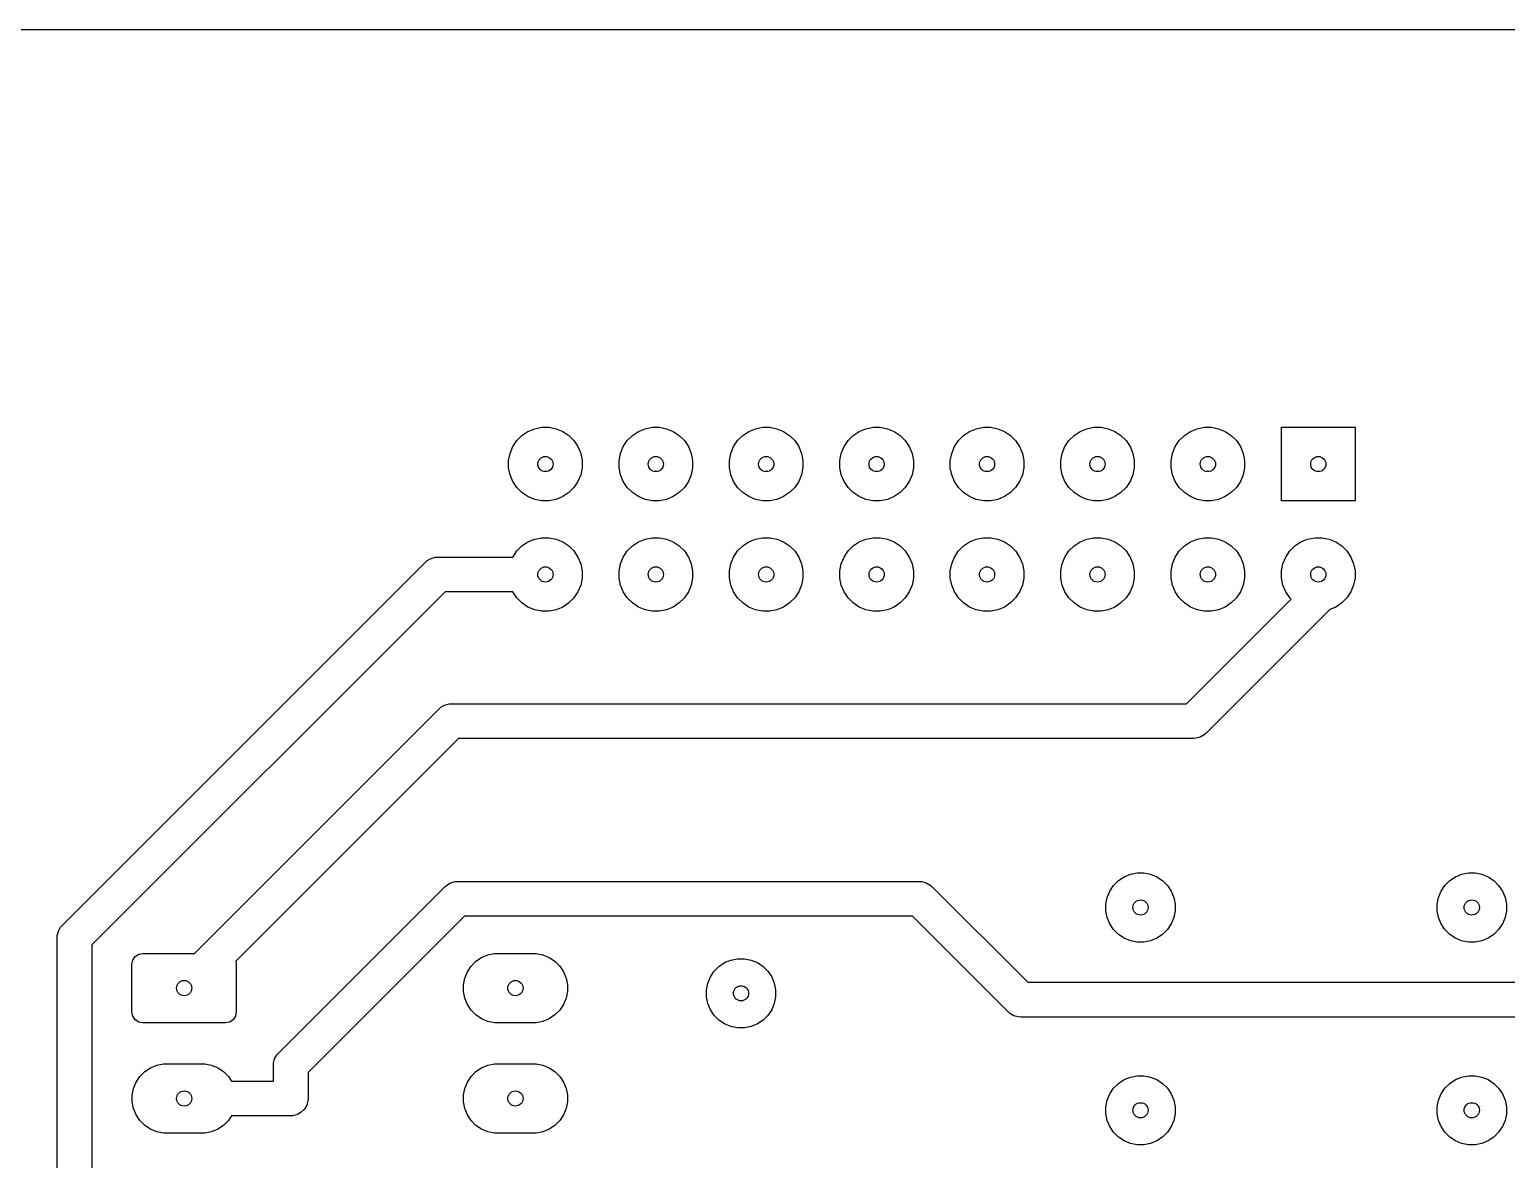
# Model space of a CAD drawing. Header units: millimetres. Extents: x 20 to 120, y -120 to -20.
# Drawn here: x 49.24 to 83.22, y -46 to -20 of the extents above; entities that cross this region are included whole.
import ezdxf

# ---------------------------------------------------------------- set-up
doc = ezdxf.new("R2010")
doc.units = ezdxf.units.MM
doc.layers.add('Edge.Cuts', color=254, linetype='CONTINUOUS', true_color=0xd0d2cd)
doc.layers.add('F.Cu', color=13, linetype='CONTINUOUS', true_color=0xc83434)

msp = doc.modelspace()

# ---------------------------------------------------------------- linework, layer by layer
at = {"layer": 'Edge.Cuts', "linetype": 'CONTINUOUS'}
msp.add_line((20, -20), (120, -20), dxfattribs=at)
at = {"layer": 'F.Cu', "linetype": 'CONTINUOUS'}
for p, q in [((60.709313, -29.250367), (60.863258, -29.186601)), ((60.863258, -29.186601), (61.026685, -29.154093)), ((61.026685, -29.154093), (61.193315, -29.154093)), ((61.193315, -29.154093), (61.356742, -29.186601)), ((61.356742, -29.186601), (61.510687, -29.250367)), ((63.249313, -29.250367), (63.403258, -29.186601)), ((63.403258, -29.186601), (63.566685, -29.154093)), ((63.566685, -29.154093), (63.733315, -29.154093)), ((63.733315, -29.154093), (63.896742, -29.186601)), ((63.896742, -29.186601), (64.050687, -29.250367)), ((65.789313, -29.250367), (65.943258, -29.186601)), ((65.943258, -29.186601), (66.106685, -29.154093)), ((66.106685, -29.154093), (66.273315, -29.154093)), ((66.273315, -29.154093), (66.436742, -29.186601)), ((66.436742, -29.186601), (66.590687, -29.250367)), ((68.329313, -29.250367), (68.483258, -29.186601)), ((68.483258, -29.186601), (68.646685, -29.154093)), ((68.646685, -29.154093), (68.813315, -29.154093)), ((68.813315, -29.154093), (68.976742, -29.186601)), ((68.976742, -29.186601), (69.130687, -29.250367)), ((70.869313, -29.250367), (71.023258, -29.186601)), ((71.023258, -29.186601), (71.186685, -29.154093)), ((71.186685, -29.154093), (71.353315, -29.154093)), ((71.353315, -29.154093), (71.516742, -29.186601)), ((71.516742, -29.186601), (71.670687, -29.250367)), ((73.409313, -29.250367), (73.563258, -29.186601)), ((73.563258, -29.186601), (73.726685, -29.154093)), ((73.726685, -29.154093), (73.893315, -29.154093)), ((73.893315, -29.154093), (74.056742, -29.186601)), ((74.056742, -29.186601), (74.210687, -29.250367)), ((75.949313, -29.250367), (76.103258, -29.186601)), ((76.103258, -29.186601), (76.266685, -29.154093)), ((76.266685, -29.154093), (76.433315, -29.154093)), ((76.433315, -29.154093), (76.596742, -29.186601)), ((76.596742, -29.186601), (76.750687, -29.250367)), ((78.04, -30.85), (78.04, -29.15)), ((78.04, -29.15), (79.74, -29.15)), ((79.74, -29.15), (79.74, -30.85)), ((60.360367, -29.599313), (60.452941, -29.460766)), ((60.452941, -29.460766), (60.570766, -29.342941)), ((60.570766, -29.342941), (60.709313, -29.250367)), ((61.510687, -29.250367), (61.649234, -29.342941)), ((61.649234, -29.342941), (61.767059, -29.460766)), ((61.767059, -29.460766), (61.859633, -29.599313)), ((62.900367, -29.599313), (62.992941, -29.460766)), ((62.992941, -29.460766), (63.110766, -29.342941)), ((63.110766, -29.342941), (63.249313, -29.250367)), ((64.050687, -29.250367), (64.189234, -29.342941)), ((64.189234, -29.342941), (64.307059, -29.460766)), ((64.307059, -29.460766), (64.399633, -29.599313)), ((65.440367, -29.599313), (65.532941, -29.460766)), ((65.532941, -29.460766), (65.650766, -29.342941)), ((65.650766, -29.342941), (65.789313, -29.250367)), ((66.590687, -29.250367), (66.729234, -29.342941)), ((66.729234, -29.342941), (66.847059, -29.460766)), ((66.847059, -29.460766), (66.939633, -29.599313)), ((67.980367, -29.599313), (68.072941, -29.460766)), ((68.072941, -29.460766), (68.190766, -29.342941)), ((68.190766, -29.342941), (68.329313, -29.250367)), ((69.130687, -29.250367), (69.269234, -29.342941)), ((69.269234, -29.342941), (69.387059, -29.460766)), ((69.387059, -29.460766), (69.479633, -29.599313)), ((70.520367, -29.599313), (70.612941, -29.460766)), ((70.612941, -29.460766), (70.730766, -29.342941)), ((70.730766, -29.342941), (70.869313, -29.250367)), ((71.670687, -29.250367), (71.809234, -29.342941)), ((71.809234, -29.342941), (71.927059, -29.460766)), ((71.927059, -29.460766), (72.019633, -29.599313)), ((73.060367, -29.599313), (73.152941, -29.460766)), ((73.152941, -29.460766), (73.270766, -29.342941)), ((73.270766, -29.342941), (73.409313, -29.250367)), ((74.210687, -29.250367), (74.349234, -29.342941)), ((74.349234, -29.342941), (74.467059, -29.460766)), ((74.467059, -29.460766), (74.559633, -29.599313)), ((75.600367, -29.599313), (75.692941, -29.460766)), ((75.692941, -29.460766), (75.810766, -29.342941)), ((75.810766, -29.342941), (75.949313, -29.250367)), ((76.750687, -29.250367), (76.889234, -29.342941)), ((76.889234, -29.342941), (77.007059, -29.460766)), ((77.007059, -29.460766), (77.099633, -29.599313)), ((60.264093, -29.916685), (60.296601, -29.753258)), ((60.296601, -29.753258), (60.360367, -29.599313)), ((61.859633, -29.599313), (61.923399, -29.753258)), ((61.923399, -29.753258), (61.955907, -29.916685)), ((62.804093, -29.916685), (62.836601, -29.753258)), ((62.836601, -29.753258), (62.900367, -29.599313)), ((64.399633, -29.599313), (64.463399, -29.753258)), ((64.463399, -29.753258), (64.495907, -29.916685)), ((65.344093, -29.916685), (65.376601, -29.753258)), ((65.376601, -29.753258), (65.440367, -29.599313)), ((66.939633, -29.599313), (67.003399, -29.753258)), ((67.003399, -29.753258), (67.035907, -29.916685)), ((67.884093, -29.916685), (67.916601, -29.753258)), ((67.916601, -29.753258), (67.980367, -29.599313)), ((69.479633, -29.599313), (69.543399, -29.753258)), ((69.543399, -29.753258), (69.575907, -29.916685)), ((70.424093, -29.916685), (70.456601, -29.753258)), ((70.456601, -29.753258), (70.520367, -29.599313)), ((72.019633, -29.599313), (72.083399, -29.753258)), ((72.083399, -29.753258), (72.115907, -29.916685)), ((72.964093, -29.916685), (72.996601, -29.753258)), ((72.996601, -29.753258), (73.060367, -29.599313)), ((74.559633, -29.599313), (74.623399, -29.753258)), ((74.623399, -29.753258), (74.655907, -29.916685)), ((75.504093, -29.916685), (75.536601, -29.753258)), ((75.536601, -29.753258), (75.600367, -29.599313)), ((77.099633, -29.599313), (77.163399, -29.753258)), ((77.163399, -29.753258), (77.195907, -29.916685)), ((60.264093, -30.083315), (60.264093, -29.916685)), ((60.296601, -30.246742), (60.264093, -30.083315)), ((61.955907, -30.083315), (61.923399, -30.246742)), ((61.955907, -29.916685), (61.955907, -30.083315)), ((62.804093, -30.083315), (62.804093, -29.916685)), ((62.836601, -30.246742), (62.804093, -30.083315)), ((64.495907, -30.083315), (64.463399, -30.246742)), ((64.495907, -29.916685), (64.495907, -30.083315)), ((65.344093, -30.083315), (65.344093, -29.916685)), ((65.376601, -30.246742), (65.344093, -30.083315)), ((67.035907, -30.083315), (67.003399, -30.246742)), ((67.035907, -29.916685), (67.035907, -30.083315)), ((67.884093, -30.083315), (67.884093, -29.916685)), ((67.916601, -30.246742), (67.884093, -30.083315)), ((69.575907, -30.083315), (69.543399, -30.246742)), ((69.575907, -29.916685), (69.575907, -30.083315)), ((70.424093, -30.083315), (70.424093, -29.916685)), ((70.456601, -30.246742), (70.424093, -30.083315)), ((72.115907, -30.083315), (72.083399, -30.246742)), ((72.115907, -29.916685), (72.115907, -30.083315)), ((72.964093, -30.083315), (72.964093, -29.916685)), ((72.996601, -30.246742), (72.964093, -30.083315)), ((74.655907, -30.083315), (74.623399, -30.246742)), ((74.655907, -29.916685), (74.655907, -30.083315)), ((75.504093, -30.083315), (75.504093, -29.916685)), ((75.536601, -30.246742), (75.504093, -30.083315)), ((77.195907, -30.083315), (77.163399, -30.246742)), ((77.195907, -29.916685), (77.195907, -30.083315)), ((60.360367, -30.400687), (60.296601, -30.246742)), ((60.452941, -30.539234), (60.360367, -30.400687)), ((60.570766, -30.657059), (60.452941, -30.539234)), ((61.767059, -30.539234), (61.649234, -30.657059)), ((61.859633, -30.400687), (61.767059, -30.539234)), ((61.923399, -30.246742), (61.859633, -30.400687)), ((62.900367, -30.400687), (62.836601, -30.246742)), ((62.992941, -30.539234), (62.900367, -30.400687)), ((63.110766, -30.657059), (62.992941, -30.539234)), ((64.307059, -30.539234), (64.189234, -30.657059)), ((64.399633, -30.400687), (64.307059, -30.539234)), ((64.463399, -30.246742), (64.399633, -30.400687)), ((65.440367, -30.400687), (65.376601, -30.246742)), ((65.532941, -30.539234), (65.440367, -30.400687)), ((65.650766, -30.657059), (65.532941, -30.539234)), ((66.847059, -30.539234), (66.729234, -30.657059)), ((66.939633, -30.400687), (66.847059, -30.539234)), ((67.003399, -30.246742), (66.939633, -30.400687)), ((67.980367, -30.400687), (67.916601, -30.246742)), ((68.072941, -30.539234), (67.980367, -30.400687)), ((68.190766, -30.657059), (68.072941, -30.539234)), ((69.387059, -30.539234), (69.269234, -30.657059)), ((69.479633, -30.400687), (69.387059, -30.539234)), ((69.543399, -30.246742), (69.479633, -30.400687)), ((70.520367, -30.400687), (70.456601, -30.246742)), ((70.612941, -30.539234), (70.520367, -30.400687)), ((70.730766, -30.657059), (70.612941, -30.539234)), ((71.927059, -30.539234), (71.809234, -30.657059)), ((72.019633, -30.400687), (71.927059, -30.539234)), ((72.083399, -30.246742), (72.019633, -30.400687)), ((73.060367, -30.400687), (72.996601, -30.246742)), ((73.152941, -30.539234), (73.060367, -30.400687)), ((73.270766, -30.657059), (73.152941, -30.539234)), ((74.467059, -30.539234), (74.349234, -30.657059)), ((74.559633, -30.400687), (74.467059, -30.539234)), ((74.623399, -30.246742), (74.559633, -30.400687)), ((75.600367, -30.400687), (75.536601, -30.246742)), ((75.692941, -30.539234), (75.600367, -30.400687)), ((75.810766, -30.657059), (75.692941, -30.539234)), ((77.007059, -30.539234), (76.889234, -30.657059)), ((77.099633, -30.400687), (77.007059, -30.539234)), ((77.163399, -30.246742), (77.099633, -30.400687)), ((60.709313, -30.749633), (60.570766, -30.657059)), ((60.863258, -30.813399), (60.709313, -30.749633)), ((61.026685, -30.845907), (60.863258, -30.813399)), ((61.193315, -30.845907), (61.026685, -30.845907)), ((61.356742, -30.813399), (61.193315, -30.845907)), ((61.510687, -30.749633), (61.356742, -30.813399)), ((61.649234, -30.657059), (61.510687, -30.749633)), ((63.249313, -30.749633), (63.110766, -30.657059)), ((63.403258, -30.813399), (63.249313, -30.749633)), ((63.566685, -30.845907), (63.403258, -30.813399)), ((63.733315, -30.845907), (63.566685, -30.845907)), ((63.896742, -30.813399), (63.733315, -30.845907)), ((64.050687, -30.749633), (63.896742, -30.813399)), ((64.189234, -30.657059), (64.050687, -30.749633)), ((65.789313, -30.749633), (65.650766, -30.657059)), ((65.943258, -30.813399), (65.789313, -30.749633)), ((66.106685, -30.845907), (65.943258, -30.813399)), ((66.273315, -30.845907), (66.106685, -30.845907)), ((66.436742, -30.813399), (66.273315, -30.845907)), ((66.590687, -30.749633), (66.436742, -30.813399)), ((66.729234, -30.657059), (66.590687, -30.749633)), ((68.329313, -30.749633), (68.190766, -30.657059)), ((68.483258, -30.813399), (68.329313, -30.749633)), ((68.646685, -30.845907), (68.483258, -30.813399)), ((68.813315, -30.845907), (68.646685, -30.845907)), ((68.976742, -30.813399), (68.813315, -30.845907)), ((69.130687, -30.749633), (68.976742, -30.813399)), ((69.269234, -30.657059), (69.130687, -30.749633)), ((70.869313, -30.749633), (70.730766, -30.657059)), ((71.023258, -30.813399), (70.869313, -30.749633)), ((71.186685, -30.845907), (71.023258, -30.813399)), ((71.353315, -30.845907), (71.186685, -30.845907)), ((71.516742, -30.813399), (71.353315, -30.845907)), ((71.670687, -30.749633), (71.516742, -30.813399)), ((71.809234, -30.657059), (71.670687, -30.749633)), ((73.409313, -30.749633), (73.270766, -30.657059)), ((73.563258, -30.813399), (73.409313, -30.749633)), ((73.726685, -30.845907), (73.563258, -30.813399)), ((73.893315, -30.845907), (73.726685, -30.845907)), ((74.056742, -30.813399), (73.893315, -30.845907)), ((74.210687, -30.749633), (74.056742, -30.813399)), ((74.349234, -30.657059), (74.210687, -30.749633)), ((75.949313, -30.749633), (75.810766, -30.657059)), ((76.103258, -30.813399), (75.949313, -30.749633)), ((76.266685, -30.845907), (76.103258, -30.813399)), ((76.433315, -30.845907), (76.266685, -30.845907)), ((76.596742, -30.813399), (76.433315, -30.845907)), ((76.750687, -30.749633), (76.596742, -30.813399)), ((76.889234, -30.657059), (76.750687, -30.749633)), ((79.74, -30.85), (78.04, -30.85)), ((60.452941, -32.000766), (60.570766, -31.882941)), ((60.570766, -31.882941), (60.709313, -31.790367)), ((60.709313, -31.790367), (60.863258, -31.726601)), ((60.863258, -31.726601), (61.026685, -31.694093)), ((61.026685, -31.694093), (61.193315, -31.694093)), ((61.193315, -31.694093), (61.356742, -31.726601)), ((61.356742, -31.726601), (61.510687, -31.790367)), ((61.510687, -31.790367), (61.649234, -31.882941)), ((61.649234, -31.882941), (61.767059, -32.000766)), ((62.992941, -32.000766), (63.110766, -31.882941)), ((63.110766, -31.882941), (63.249313, -31.790367)), ((63.249313, -31.790367), (63.403258, -31.726601)), ((63.403258, -31.726601), (63.566685, -31.694093)), ((63.566685, -31.694093), (63.733315, -31.694093)), ((63.733315, -31.694093), (63.896742, -31.726601)), ((63.896742, -31.726601), (64.050687, -31.790367)), ((64.050687, -31.790367), (64.189234, -31.882941)), ((64.189234, -31.882941), (64.307059, -32.000766)), ((65.532941, -32.000766), (65.650766, -31.882941)), ((65.650766, -31.882941), (65.789313, -31.790367)), ((65.789313, -31.790367), (65.943258, -31.726601)), ((65.943258, -31.726601), (66.106685, -31.694093)), ((66.106685, -31.694093), (66.273315, -31.694093)), ((66.273315, -31.694093), (66.436742, -31.726601)), ((66.436742, -31.726601), (66.590687, -31.790367)), ((66.590687, -31.790367), (66.729234, -31.882941)), ((66.729234, -31.882941), (66.847059, -32.000766)), ((68.072941, -32.000766), (68.190766, -31.882941)), ((68.190766, -31.882941), (68.329313, -31.790367)), ((68.329313, -31.790367), (68.483258, -31.726601)), ((68.483258, -31.726601), (68.646685, -31.694093)), ((68.646685, -31.694093), (68.813315, -31.694093)), ((68.813315, -31.694093), (68.976742, -31.726601)), ((68.976742, -31.726601), (69.130687, -31.790367)), ((69.130687, -31.790367), (69.269234, -31.882941)), ((69.269234, -31.882941), (69.387059, -32.000766)), ((70.612941, -32.000766), (70.730766, -31.882941)), ((70.730766, -31.882941), (70.869313, -31.790367)), ((70.869313, -31.790367), (71.023258, -31.726601)), ((71.023258, -31.726601), (71.186685, -31.694093)), ((71.186685, -31.694093), (71.353315, -31.694093)), ((71.353315, -31.694093), (71.516742, -31.726601)), ((71.516742, -31.726601), (71.670687, -31.790367)), ((71.670687, -31.790367), (71.809234, -31.882941)), ((71.809234, -31.882941), (71.927059, -32.000766)), ((73.152941, -32.000766), (73.270766, -31.882941)), ((73.270766, -31.882941), (73.409313, -31.790367)), ((73.409313, -31.790367), (73.563258, -31.726601)), ((73.563258, -31.726601), (73.726685, -31.694093)), ((73.726685, -31.694093), (73.893315, -31.694093)), ((73.893315, -31.694093), (74.056742, -31.726601)), ((74.056742, -31.726601), (74.210687, -31.790367)), ((74.210687, -31.790367), (74.349234, -31.882941)), ((74.349234, -31.882941), (74.467059, -32.000766)), ((75.692941, -32.000766), (75.810766, -31.882941)), ((75.810766, -31.882941), (75.949313, -31.790367)), ((75.949313, -31.790367), (76.103258, -31.726601)), ((76.103258, -31.726601), (76.266685, -31.694093)), ((76.266685, -31.694093), (76.433315, -31.694093)), ((76.433315, -31.694093), (76.596742, -31.726601)), ((76.596742, -31.726601), (76.750687, -31.790367)), ((76.750687, -31.790367), (76.889234, -31.882941)), ((76.889234, -31.882941), (77.007059, -32.000766)), ((78.232941, -32.000766), (78.350766, -31.882941)), ((78.350766, -31.882941), (78.489313, -31.790367)), ((78.489313, -31.790367), (78.643258, -31.726601)), ((78.643258, -31.726601), (78.806685, -31.694093)), ((78.806685, -31.694093), (78.973315, -31.694093)), ((78.973315, -31.694093), (79.136742, -31.726601)), ((79.136742, -31.726601), (79.290687, -31.790367)), ((79.290687, -31.790367), (79.429234, -31.882941)), ((79.429234, -31.882941), (79.547059, -32.000766)), ((49.992657, -40.616957), (58.352458, -32.257157)), ((58.352458, -32.257157), (58.391795, -32.222659)), ((58.391795, -32.222659), (58.482227, -32.170448)), ((58.482227, -32.170448), (58.58309, -32.143422)), ((58.58309, -32.143422), (58.6353, -32.14)), ((58.6353, -32.14), (60.360082, -32.14)), ((60.360082, -32.14), (60.360367, -32.139313)), ((60.360367, -32.139313), (60.452941, -32.000766)), ((61.767059, -32.000766), (61.859633, -32.139313)), ((61.859633, -32.139313), (61.923399, -32.293258)), ((62.836601, -32.293258), (62.900367, -32.139313)), ((62.900367, -32.139313), (62.992941, -32.000766)), ((64.307059, -32.000766), (64.399633, -32.139313)), ((64.399633, -32.139313), (64.463399, -32.293258)), ((65.376601, -32.293258), (65.440367, -32.139313)), ((65.440367, -32.139313), (65.532941, -32.000766)), ((66.847059, -32.000766), (66.939633, -32.139313)), ((66.939633, -32.139313), (67.003399, -32.293258)), ((67.916601, -32.293258), (67.980367, -32.139313)), ((67.980367, -32.139313), (68.072941, -32.000766)), ((69.387059, -32.000766), (69.479633, -32.139313)), ((69.479633, -32.139313), (69.543399, -32.293258)), ((70.456601, -32.293258), (70.520367, -32.139313)), ((70.520367, -32.139313), (70.612941, -32.000766)), ((71.927059, -32.000766), (72.019633, -32.139313)), ((72.019633, -32.139313), (72.083399, -32.293258)), ((72.996601, -32.293258), (73.060367, -32.139313)), ((73.060367, -32.139313), (73.152941, -32.000766)), ((74.467059, -32.000766), (74.559633, -32.139313)), ((74.559633, -32.139313), (74.623399, -32.293258)), ((75.536601, -32.293258), (75.600367, -32.139313)), ((75.600367, -32.139313), (75.692941, -32.000766)), ((77.007059, -32.000766), (77.099633, -32.139313)), ((77.099633, -32.139313), (77.163399, -32.293258)), ((78.076601, -32.293258), (78.140367, -32.139313)), ((78.140367, -32.139313), (78.232941, -32.000766)), ((79.547059, -32.000766), (79.639633, -32.139313)), ((79.639633, -32.139313), (79.703399, -32.293258)), ((61.923399, -32.293258), (61.955907, -32.456685)), ((61.955907, -32.456685), (61.955907, -32.623315)), ((62.804093, -32.456685), (62.836601, -32.293258)), ((62.804093, -32.623315), (62.804093, -32.456685)), ((64.463399, -32.293258), (64.495907, -32.456685)), ((64.495907, -32.456685), (64.495907, -32.623315)), ((65.344093, -32.456685), (65.376601, -32.293258)), ((65.344093, -32.623315), (65.344093, -32.456685)), ((67.003399, -32.293258), (67.035907, -32.456685)), ((67.035907, -32.456685), (67.035907, -32.623315)), ((67.884093, -32.456685), (67.916601, -32.293258)), ((67.884093, -32.623315), (67.884093, -32.456685)), ((69.543399, -32.293258), (69.575907, -32.456685)), ((69.575907, -32.456685), (69.575907, -32.623315)), ((70.424093, -32.456685), (70.456601, -32.293258)), ((70.424093, -32.623315), (70.424093, -32.456685)), ((72.083399, -32.293258), (72.115907, -32.456685)), ((72.115907, -32.456685), (72.115907, -32.623315)), ((72.964093, -32.456685), (72.996601, -32.293258)), ((72.964093, -32.623315), (72.964093, -32.456685)), ((74.623399, -32.293258), (74.655907, -32.456685)), ((74.655907, -32.456685), (74.655907, -32.623315)), ((75.504093, -32.456685), (75.536601, -32.293258)), ((75.504093, -32.623315), (75.504093, -32.456685)), ((77.163399, -32.293258), (77.195907, -32.456685)), ((77.195907, -32.456685), (77.195907, -32.623315)), ((78.044093, -32.456685), (78.076601, -32.293258)), ((78.044093, -32.623315), (78.044093, -32.456685)), ((79.703399, -32.293258), (79.735907, -32.456685)), ((79.735907, -32.456685), (79.735907, -32.623315)), ((58.800985, -32.94), (50.6755, -41.065485)), ((60.360082, -32.94), (58.800985, -32.94)), ((60.360367, -32.940687), (60.360082, -32.94)), ((60.452941, -33.079234), (60.360367, -32.940687)), ((61.859633, -32.940687), (61.767059, -33.079234)), ((61.923399, -32.786742), (61.859633, -32.940687)), ((61.955907, -32.623315), (61.923399, -32.786742)), ((62.836601, -32.786742), (62.804093, -32.623315)), ((62.900367, -32.940687), (62.836601, -32.786742)), ((62.992941, -33.079234), (62.900367, -32.940687)), ((64.399633, -32.940687), (64.307059, -33.079234)), ((64.463399, -32.786742), (64.399633, -32.940687)), ((64.495907, -32.623315), (64.463399, -32.786742)), ((65.376601, -32.786742), (65.344093, -32.623315)), ((65.440367, -32.940687), (65.376601, -32.786742)), ((65.532941, -33.079234), (65.440367, -32.940687)), ((66.939633, -32.940687), (66.847059, -33.079234)), ((67.003399, -32.786742), (66.939633, -32.940687)), ((67.035907, -32.623315), (67.003399, -32.786742)), ((67.916601, -32.786742), (67.884093, -32.623315)), ((67.980367, -32.940687), (67.916601, -32.786742)), ((68.072941, -33.079234), (67.980367, -32.940687)), ((69.479633, -32.940687), (69.387059, -33.079234)), ((69.543399, -32.786742), (69.479633, -32.940687)), ((69.575907, -32.623315), (69.543399, -32.786742)), ((70.456601, -32.786742), (70.424093, -32.623315)), ((70.520367, -32.940687), (70.456601, -32.786742)), ((70.612941, -33.079234), (70.520367, -32.940687)), ((72.019633, -32.940687), (71.927059, -33.079234)), ((72.083399, -32.786742), (72.019633, -32.940687)), ((72.115907, -32.623315), (72.083399, -32.786742)), ((72.996601, -32.786742), (72.964093, -32.623315)), ((73.060367, -32.940687), (72.996601, -32.786742)), ((73.152941, -33.079234), (73.060367, -32.940687)), ((74.559633, -32.940687), (74.467059, -33.079234)), ((74.623399, -32.786742), (74.559633, -32.940687)), ((74.655907, -32.623315), (74.623399, -32.786742)), ((75.536601, -32.786742), (75.504093, -32.623315)), ((75.600367, -32.940687), (75.536601, -32.786742)), ((75.692941, -33.079234), (75.600367, -32.940687)), ((77.099633, -32.940687), (77.007059, -33.079234)), ((77.163399, -32.786742), (77.099633, -32.940687)), ((77.195907, -32.623315), (77.163399, -32.786742)), ((78.076601, -32.786742), (78.044093, -32.623315)), ((78.140367, -32.940687), (78.076601, -32.786742)), ((78.232941, -33.079234), (78.140367, -32.940687)), ((79.639633, -32.940687), (79.547059, -33.079234)), ((79.703399, -32.786742), (79.639633, -32.940687)), ((79.735907, -32.623315), (79.703399, -32.786742)), ((60.570766, -33.197059), (60.452941, -33.079234)), ((60.709313, -33.289633), (60.570766, -33.197059)), ((60.863258, -33.353399), (60.709313, -33.289633)), ((61.510687, -33.289633), (61.356742, -33.353399)), ((61.649234, -33.197059), (61.510687, -33.289633)), ((61.767059, -33.079234), (61.649234, -33.197059)), ((63.110766, -33.197059), (62.992941, -33.079234)), ((63.249313, -33.289633), (63.110766, -33.197059)), ((63.403258, -33.353399), (63.249313, -33.289633)), ((64.050687, -33.289633), (63.896742, -33.353399)), ((64.189234, -33.197059), (64.050687, -33.289633)), ((64.307059, -33.079234), (64.189234, -33.197059)), ((65.650766, -33.197059), (65.532941, -33.079234)), ((65.789313, -33.289633), (65.650766, -33.197059)), ((65.943258, -33.353399), (65.789313, -33.289633)), ((66.590687, -33.289633), (66.436742, -33.353399)), ((66.729234, -33.197059), (66.590687, -33.289633)), ((66.847059, -33.079234), (66.729234, -33.197059)), ((68.190766, -33.197059), (68.072941, -33.079234)), ((68.329313, -33.289633), (68.190766, -33.197059)), ((68.483258, -33.353399), (68.329313, -33.289633)), ((69.130687, -33.289633), (68.976742, -33.353399)), ((69.269234, -33.197059), (69.130687, -33.289633)), ((69.387059, -33.079234), (69.269234, -33.197059)), ((70.730766, -33.197059), (70.612941, -33.079234)), ((70.869313, -33.289633), (70.730766, -33.197059)), ((71.023258, -33.353399), (70.869313, -33.289633)), ((71.670687, -33.289633), (71.516742, -33.353399)), ((71.809234, -33.197059), (71.670687, -33.289633)), ((71.927059, -33.079234), (71.809234, -33.197059)), ((73.270766, -33.197059), (73.152941, -33.079234)), ((73.409313, -33.289633), (73.270766, -33.197059)), ((73.563258, -33.353399), (73.409313, -33.289633)), ((74.210687, -33.289633), (74.056742, -33.353399)), ((74.349234, -33.197059), (74.210687, -33.289633)), ((74.467059, -33.079234), (74.349234, -33.197059)), ((75.810766, -33.197059), (75.692941, -33.079234)), ((75.949313, -33.289633), (75.810766, -33.197059)), ((75.856614, -35.5145), (78.26241, -33.108703)), ((76.103258, -33.353399), (75.949313, -33.289633)), ((76.750687, -33.289633), (76.596742, -33.353399)), ((76.889234, -33.197059), (76.750687, -33.289633)), ((77.007059, -33.079234), (76.889234, -33.197059)), ((78.26241, -33.108703), (78.232941, -33.079234)), ((79.290687, -33.289633), (79.157816, -33.344669)), ((79.429234, -33.197059), (79.290687, -33.289633)), ((79.547059, -33.079234), (79.429234, -33.197059)), ((61.026685, -33.385907), (60.863258, -33.353399)), ((61.193315, -33.385907), (61.026685, -33.385907)), ((61.356742, -33.353399), (61.193315, -33.385907)), ((63.566685, -33.385907), (63.403258, -33.353399)), ((63.733315, -33.385907), (63.566685, -33.385907)), ((63.896742, -33.353399), (63.733315, -33.385907)), ((66.106685, -33.385907), (65.943258, -33.353399)), ((66.273315, -33.385907), (66.106685, -33.385907)), ((66.436742, -33.353399), (66.273315, -33.385907)), ((68.646685, -33.385907), (68.483258, -33.353399)), ((68.813315, -33.385907), (68.646685, -33.385907)), ((68.976742, -33.353399), (68.813315, -33.385907)), ((71.186685, -33.385907), (71.023258, -33.353399)), ((71.353315, -33.385907), (71.186685, -33.385907)), ((71.516742, -33.353399), (71.353315, -33.385907)), ((73.726685, -33.385907), (73.563258, -33.353399)), ((73.893315, -33.385907), (73.726685, -33.385907)), ((74.056742, -33.353399), (73.893315, -33.385907)), ((76.266685, -33.385907), (76.103258, -33.353399)), ((76.433315, -33.385907), (76.266685, -33.385907)), ((79.157816, -33.344669), (76.305143, -36.197343)), ((76.596742, -33.353399), (76.433315, -33.385907)), ((53.034314, -41.26), (58.662657, -35.631658)), ((58.662657, -35.631658), (58.701995, -35.597159)), ((58.701995, -35.597159), (58.754679, -35.566742)), ((58.754679, -35.566742), (58.792427, -35.544948)), ((58.792427, -35.544948), (58.89329, -35.517922)), ((58.89329, -35.517922), (58.9455, -35.5145)), ((58.9455, -35.5145), (75.856614, -35.5145)), ((59.111185, -36.3145), (53.986011, -41.439674)), ((76.0223, -36.3145), (59.111185, -36.3145)), ((76.07451, -36.311078), (76.0223, -36.3145)), ((76.175374, -36.284052), (76.07451, -36.311078)), ((76.265805, -36.231841), (76.175374, -36.284052)), ((76.305143, -36.197343), (76.265805, -36.231841)), ((74.567772, -39.439448), (74.721586, -39.408852)), ((74.721586, -39.408852), (74.878414, -39.408852)), ((74.878414, -39.408852), (75.032228, -39.439448)), ((82.187772, -39.439448), (82.341586, -39.408852)), ((82.341586, -39.408852), (82.498414, -39.408852)), ((82.498414, -39.408852), (82.652228, -39.439448)), ((54.968857, -43.555357), (58.800957, -39.723257)), ((58.800957, -39.723257), (58.840295, -39.688759)), ((58.840295, -39.688759), (58.930726, -39.636548)), ((58.930726, -39.636548), (59.03159, -39.609522)), ((59.03159, -39.609522), (59.0838, -39.6061)), ((59.0838, -39.6061), (69.72, -39.6061)), ((69.72, -39.6061), (69.77221, -39.609522)), ((69.77221, -39.609522), (69.873074, -39.636548)), ((69.873074, -39.636548), (69.963505, -39.688759)), ((69.963505, -39.688759), (70.002843, -39.723257)), ((70.002843, -39.723257), (72.205685, -41.9261)), ((74.094463, -39.827883), (74.181592, -39.697485)), ((74.181592, -39.697485), (74.292485, -39.586592)), ((74.292485, -39.586592), (74.422883, -39.499463)), ((74.422883, -39.499463), (74.567772, -39.439448)), ((75.032228, -39.439448), (75.177117, -39.499463)), ((75.177117, -39.499463), (75.307515, -39.586592)), ((75.307515, -39.586592), (75.418408, -39.697485)), ((75.418408, -39.697485), (75.505537, -39.827883)), ((81.714463, -39.827883), (81.801592, -39.697485)), ((81.801592, -39.697485), (81.912485, -39.586592)), ((81.912485, -39.586592), (82.042883, -39.499463)), ((82.042883, -39.499463), (82.187772, -39.439448)), ((82.652228, -39.439448), (82.797117, -39.499463)), ((82.797117, -39.499463), (82.927515, -39.586592)), ((82.927515, -39.586592), (83.038408, -39.697485)), ((83.038408, -39.697485), (83.125537, -39.827883)), ((74.003852, -40.126586), (74.034448, -39.972772)), ((74.034448, -39.972772), (74.094463, -39.827883)), ((75.505537, -39.827883), (75.565552, -39.972772)), ((75.565552, -39.972772), (75.596148, -40.126586)), ((81.623852, -40.126586), (81.654448, -39.972772)), ((81.654448, -39.972772), (81.714463, -39.827883)), ((83.125537, -39.827883), (83.185552, -39.972772)), ((83.185552, -39.972772), (83.216148, -40.126586)), ((59.249486, -40.4061), (55.6517, -44.003886)), ((69.554314, -40.4061), (59.249486, -40.4061)), ((71.757157, -42.608942), (69.554314, -40.4061)), ((74.003852, -40.283414), (74.003852, -40.126586)), ((74.034448, -40.437228), (74.003852, -40.283414)), ((75.596148, -40.283414), (75.565552, -40.437228)), ((75.596148, -40.126586), (75.596148, -40.283414)), ((81.623852, -40.283414), (81.623852, -40.126586)), ((81.654448, -40.437228), (81.623852, -40.283414)), ((83.216148, -40.283414), (83.185552, -40.437228)), ((83.216148, -40.126586), (83.216148, -40.283414)), ((49.878922, -40.84759), (49.905948, -40.746726)), ((49.905948, -40.746726), (49.958159, -40.656295)), ((49.958159, -40.656295), (49.992657, -40.616957)), ((74.094463, -40.582117), (74.034448, -40.437228)), ((74.181592, -40.712515), (74.094463, -40.582117)), ((74.292485, -40.823408), (74.181592, -40.712515)), ((75.418408, -40.712515), (75.307515, -40.823408)), ((75.505537, -40.582117), (75.418408, -40.712515)), ((75.565552, -40.437228), (75.505537, -40.582117)), ((81.714463, -40.582117), (81.654448, -40.437228)), ((81.801592, -40.712515), (81.714463, -40.582117)), ((81.912485, -40.823408), (81.801592, -40.712515)), ((83.038408, -40.712515), (82.927515, -40.823408)), ((83.125537, -40.582117), (83.038408, -40.712515)), ((83.185552, -40.437228), (83.125537, -40.582117)), ((49.8755, -40.8998), (49.878922, -40.84759)), ((49.8755, -58.0811), (49.8755, -40.8998)), ((50.6755, -41.065485), (50.6755, -57.915414)), ((74.422883, -40.910537), (74.292485, -40.823408)), ((74.567772, -40.970552), (74.422883, -40.910537)), ((74.721586, -41.001148), (74.567772, -40.970552)), ((74.878414, -41.001148), (74.721586, -41.001148)), ((75.032228, -40.970552), (74.878414, -41.001148)), ((75.177117, -40.910537), (75.032228, -40.970552)), ((75.307515, -40.823408), (75.177117, -40.910537)), ((82.042883, -40.910537), (81.912485, -40.823408)), ((82.187772, -40.970552), (82.042883, -40.910537)), ((82.341586, -41.001148), (82.187772, -40.970552)), ((82.498414, -41.001148), (82.341586, -41.001148)), ((82.652228, -40.970552), (82.498414, -41.001148)), ((82.797117, -40.910537), (82.652228, -40.970552)), ((82.927515, -40.823408), (82.797117, -40.910537)), ((51.6, -41.51), (51.61903, -41.414329)), ((51.61903, -41.414329), (51.673223, -41.333223)), ((51.673223, -41.333223), (51.754329, -41.27903)), ((51.754329, -41.27903), (51.85, -41.26)), ((51.85, -41.26), (53.034314, -41.26)), ((53.986011, -41.439674), (54, -41.51)), ((59.401592, -41.552485), (59.512485, -41.441592)), ((59.512485, -41.441592), (59.642883, -41.354463)), ((59.642883, -41.354463), (59.787772, -41.294448)), ((59.787772, -41.294448), (59.941586, -41.263852)), ((59.941586, -41.263852), (60.02, -41.26)), ((60.02, -41.26), (60.82, -41.26)), ((60.82, -41.26), (60.898414, -41.263852)), ((60.898414, -41.263852), (61.052228, -41.294448)), ((61.052228, -41.294448), (61.197117, -41.354463)), ((61.197117, -41.354463), (61.327515, -41.441592)), ((61.327515, -41.441592), (61.438408, -41.552485)), ((65.232883, -41.474463), (65.377772, -41.414448)), ((65.377772, -41.414448), (65.531586, -41.383852)), ((65.531586, -41.383852), (65.688414, -41.383852)), ((65.688414, -41.383852), (65.842228, -41.414448)), ((65.842228, -41.414448), (65.987117, -41.474463)), ((51.6, -42.61), (51.6, -41.51)), ((54, -41.51), (54, -42.61)), ((59.254448, -41.827772), (59.314463, -41.682883)), ((59.314463, -41.682883), (59.401592, -41.552485)), ((61.438408, -41.552485), (61.525537, -41.682883)), ((61.525537, -41.682883), (61.585552, -41.827772)), ((64.904463, -41.802883), (64.991592, -41.672485)), ((64.991592, -41.672485), (65.102485, -41.561592)), ((65.102485, -41.561592), (65.232883, -41.474463)), ((65.987117, -41.474463), (66.117515, -41.561592)), ((66.117515, -41.561592), (66.228408, -41.672485)), ((66.228408, -41.672485), (66.315537, -41.802883)), ((59.223852, -41.981586), (59.254448, -41.827772)), ((59.223852, -42.138414), (59.223852, -41.981586)), ((61.585552, -41.827772), (61.616148, -41.981586)), ((61.616148, -41.981586), (61.616148, -42.138414)), ((64.813852, -42.101586), (64.844448, -41.947772)), ((64.813852, -42.258414), (64.813852, -42.101586)), ((64.844448, -41.947772), (64.904463, -41.802883)), ((66.315537, -41.802883), (66.375552, -41.947772)), ((66.375552, -41.947772), (66.406148, -42.101586)), ((66.406148, -42.101586), (66.406148, -42.258414)), ((72.205685, -41.9261), (97.9211, -41.9261)), ((59.254448, -42.292228), (59.223852, -42.138414)), ((59.314463, -42.437117), (59.254448, -42.292228)), ((59.401592, -42.567515), (59.314463, -42.437117)), ((61.525537, -42.437117), (61.438408, -42.567515)), ((61.585552, -42.292228), (61.525537, -42.437117)), ((61.616148, -42.138414), (61.585552, -42.292228)), ((64.844448, -42.412228), (64.813852, -42.258414)), ((64.904463, -42.557117), (64.844448, -42.412228)), ((66.375552, -42.412228), (66.315537, -42.557117)), ((66.406148, -42.258414), (66.375552, -42.412228)), ((51.61903, -42.705671), (51.6, -42.61)), ((51.673223, -42.786777), (51.61903, -42.705671)), ((51.754329, -42.84097), (51.673223, -42.786777)), ((53.926777, -42.786777), (53.845671, -42.84097)), ((53.98097, -42.705671), (53.926777, -42.786777)), ((54, -42.61), (53.98097, -42.705671)), ((59.512485, -42.678408), (59.401592, -42.567515)), ((59.642883, -42.765537), (59.512485, -42.678408)), ((59.787772, -42.825552), (59.642883, -42.765537)), ((61.197117, -42.765537), (61.052228, -42.825552)), ((61.327515, -42.678408), (61.197117, -42.765537)), ((61.438408, -42.567515), (61.327515, -42.678408)), ((64.991592, -42.687515), (64.904463, -42.557117)), ((65.102485, -42.798408), (64.991592, -42.687515)), ((65.232883, -42.885537), (65.102485, -42.798408)), ((66.117515, -42.798408), (65.987117, -42.885537)), ((66.228408, -42.687515), (66.117515, -42.798408)), ((66.315537, -42.557117), (66.228408, -42.687515)), ((71.796495, -42.643441), (71.757157, -42.608942)), ((71.886927, -42.695652), (71.796495, -42.643441)), ((71.98779, -42.722678), (71.886927, -42.695652)), ((72.04, -42.7261), (71.98779, -42.722678)), ((97.755414, -42.7261), (72.04, -42.7261)), ((51.85, -42.86), (51.754329, -42.84097)), ((53.75, -42.86), (51.85, -42.86)), ((53.845671, -42.84097), (53.75, -42.86)), ((59.941586, -42.856148), (59.787772, -42.825552)), ((60.02, -42.86), (59.941586, -42.856148)), ((60.82, -42.86), (60.02, -42.86)), ((60.898414, -42.856148), (60.82, -42.86)), ((61.052228, -42.825552), (60.898414, -42.856148)), ((65.377772, -42.945552), (65.232883, -42.885537)), ((65.531586, -42.976148), (65.377772, -42.945552)), ((65.688414, -42.976148), (65.531586, -42.976148)), ((65.842228, -42.945552), (65.688414, -42.976148)), ((65.987117, -42.885537), (65.842228, -42.945552)), ((52.167772, -43.834448), (52.321586, -43.803852)), ((52.321586, -43.803852), (52.4, -43.8)), ((52.4, -43.8), (53.2, -43.8)), ((53.2, -43.8), (53.278414, -43.803852)), ((53.278414, -43.803852), (53.432228, -43.834448)), ((54.8517, -43.8382), (54.855122, -43.78599)), ((54.855122, -43.78599), (54.882148, -43.685127)), ((54.882148, -43.685126), (54.934359, -43.594695)), ((54.882148, -43.685127), (54.882148, -43.685126)), ((54.934359, -43.594695), (54.968857, -43.555357)), ((59.787772, -43.834448), (59.941586, -43.803852)), ((59.941586, -43.803852), (60.02, -43.8)), ((60.02, -43.8), (60.82, -43.8)), ((60.82, -43.8), (60.898414, -43.803852)), ((60.898414, -43.803852), (61.052228, -43.834448)), ((51.694463, -44.222883), (51.781592, -44.092485)), ((51.781592, -44.092485), (51.892485, -43.981592)), ((51.892485, -43.981592), (52.022883, -43.894463)), ((52.022883, -43.894463), (52.167772, -43.834448)), ((53.432228, -43.834448), (53.577117, -43.894463)), ((53.577117, -43.894463), (53.707515, -43.981592)), ((53.707515, -43.981592), (53.818408, -44.092485)), ((53.818408, -44.092485), (53.890247, -44.2)), ((54.8517, -44.2), (54.8517, -43.8382)), ((55.6517, -44.003886), (55.6517, -44.6)), ((59.314463, -44.222883), (59.401592, -44.092485)), ((59.401592, -44.092485), (59.512485, -43.981592)), ((59.512485, -43.981592), (59.642883, -43.894463)), ((59.642883, -43.894463), (59.787772, -43.834448)), ((61.052228, -43.834448), (61.197117, -43.894463)), ((61.197117, -43.894463), (61.327515, -43.981592)), ((61.327515, -43.981592), (61.438408, -44.092485)), ((61.438408, -44.092485), (61.525537, -44.222883)), ((74.292485, -44.253292), (74.422883, -44.166163)), ((74.422883, -44.166163), (74.567772, -44.106148)), ((74.567772, -44.106148), (74.721586, -44.075552)), ((74.721586, -44.075552), (74.878414, -44.075552)), ((74.878414, -44.075552), (75.032228, -44.106148)), ((75.032228, -44.106148), (75.177117, -44.166163)), ((75.177117, -44.166163), (75.307515, -44.253292)), ((81.912485, -44.253292), (82.042883, -44.166163)), ((82.042883, -44.166163), (82.187772, -44.106148)), ((82.187772, -44.106148), (82.341586, -44.075552)), ((82.341586, -44.075552), (82.498414, -44.075552)), ((82.498414, -44.075552), (82.652228, -44.106148)), ((82.652228, -44.106148), (82.797117, -44.166163)), ((82.797117, -44.166163), (82.927515, -44.253292)), ((51.603852, -44.521586), (51.634448, -44.367772)), ((51.634448, -44.367772), (51.694463, -44.222883)), ((53.890247, -44.2), (54.8517, -44.2)), ((59.223852, -44.521586), (59.254448, -44.367772)), ((59.254448, -44.367772), (59.314463, -44.222883)), ((61.525537, -44.222883), (61.585552, -44.367772)), ((61.585552, -44.367772), (61.616148, -44.521586)), ((74.034448, -44.639472), (74.094463, -44.494583)), ((74.094463, -44.494583), (74.181592, -44.364185)), ((74.181592, -44.364185), (74.292485, -44.253292)), ((75.307515, -44.253292), (75.418408, -44.364185)), ((75.418408, -44.364185), (75.505537, -44.494583)), ((75.505537, -44.494583), (75.565552, -44.639472)), ((81.654448, -44.639472), (81.714463, -44.494583)), ((81.714463, -44.494583), (81.801592, -44.364185)), ((81.801592, -44.364185), (81.912485, -44.253292)), ((82.927515, -44.253292), (83.038408, -44.364185)), ((83.038408, -44.364185), (83.125537, -44.494583)), ((83.125537, -44.494583), (83.185552, -44.639472)), ((51.603852, -44.678414), (51.603852, -44.521586)), ((51.634448, -44.832228), (51.603852, -44.678414)), ((51.694463, -44.977117), (51.634448, -44.832228)), ((55.569041, -44.843505), (55.495205, -44.917341)), ((55.621252, -44.753073), (55.569041, -44.843505)), ((55.648278, -44.65221), (55.621252, -44.753073)), ((55.6517, -44.6), (55.648278, -44.65221)), ((59.223852, -44.678414), (59.223852, -44.521586)), ((59.254448, -44.832228), (59.223852, -44.678414)), ((59.314463, -44.977117), (59.254448, -44.832228)), ((61.585552, -44.832228), (61.525537, -44.977117)), ((61.616148, -44.678414), (61.585552, -44.832228)), ((61.616148, -44.521586), (61.616148, -44.678414)), ((74.003852, -44.793286), (74.034448, -44.639472)), ((74.003852, -44.950114), (74.003852, -44.793286)), ((75.565552, -44.639472), (75.596148, -44.793286)), ((75.596148, -44.793286), (75.596148, -44.950114)), ((81.623852, -44.793286), (81.654448, -44.639472)), ((81.623852, -44.950114), (81.623852, -44.793286)), ((83.185552, -44.639472), (83.216148, -44.793286)), ((83.216148, -44.793286), (83.216148, -44.950114)), ((51.781592, -45.107515), (51.694463, -44.977117)), ((51.892485, -45.218408), (51.781592, -45.107515)), ((53.818408, -45.107515), (53.707515, -45.218408)), ((53.890247, -45), (53.818408, -45.107515)), ((55.2517, -45), (53.890247, -45)), ((55.30391, -44.996578), (55.2517, -45)), ((55.404773, -44.969552), (55.30391, -44.996578)), ((55.495205, -44.917341), (55.404773, -44.969552)), ((59.401592, -45.107515), (59.314463, -44.977117)), ((59.512485, -45.218408), (59.401592, -45.107515)), ((61.438408, -45.107515), (61.327515, -45.218408)), ((61.525537, -44.977117), (61.438408, -45.107515)), ((74.034448, -45.103928), (74.003852, -44.950114)), ((74.094463, -45.248817), (74.034448, -45.103928)), ((75.565552, -45.103928), (75.505537, -45.248817)), ((75.596148, -44.950114), (75.565552, -45.103928)), ((81.654448, -45.103928), (81.623852, -44.950114)), ((81.714463, -45.248817), (81.654448, -45.103928)), ((83.185552, -45.103928), (83.125537, -45.248817)), ((83.216148, -44.950114), (83.185552, -45.103928)), ((52.022883, -45.305537), (51.892485, -45.218408)), ((52.167772, -45.365552), (52.022883, -45.305537)), ((52.321586, -45.396148), (52.167772, -45.365552)), ((52.4, -45.4), (52.321586, -45.396148)), ((53.2, -45.4), (52.4, -45.4)), ((53.278414, -45.396148), (53.2, -45.4)), ((53.432228, -45.365552), (53.278414, -45.396148)), ((53.577117, -45.305537), (53.432228, -45.365552)), ((53.707515, -45.218408), (53.577117, -45.305537)), ((59.642883, -45.305537), (59.512485, -45.218408)), ((59.787772, -45.365552), (59.642883, -45.305537)), ((59.941586, -45.396148), (59.787772, -45.365552)), ((60.02, -45.4), (59.941586, -45.396148)), ((60.82, -45.4), (60.02, -45.4)), ((60.898414, -45.396148), (60.82, -45.4)), ((61.052228, -45.365552), (60.898414, -45.396148)), ((61.197117, -45.305537), (61.052228, -45.365552)), ((61.327515, -45.218408), (61.197117, -45.305537)), ((74.181592, -45.379215), (74.094463, -45.248817)), ((74.292485, -45.490108), (74.181592, -45.379215)), ((74.422883, -45.577237), (74.292485, -45.490108)), ((75.307515, -45.490108), (75.177117, -45.577237)), ((75.418408, -45.379215), (75.307515, -45.490108)), ((75.505537, -45.248817), (75.418408, -45.379215)), ((81.801592, -45.379215), (81.714463, -45.248817)), ((81.912485, -45.490108), (81.801592, -45.379215)), ((82.042883, -45.577237), (81.912485, -45.490108)), ((82.927515, -45.490108), (82.797117, -45.577237)), ((83.038408, -45.379215), (82.927515, -45.490108)), ((83.125537, -45.248817), (83.038408, -45.379215)), ((74.567772, -45.637252), (74.422883, -45.577237)), ((74.721586, -45.667848), (74.567772, -45.637252)), ((74.878414, -45.667848), (74.721586, -45.667848)), ((75.032228, -45.637252), (74.878414, -45.667848)), ((75.177117, -45.577237), (75.032228, -45.637252)), ((82.187772, -45.637252), (82.042883, -45.577237)), ((82.341586, -45.667848), (82.187772, -45.637252)), ((82.498414, -45.667848), (82.341586, -45.667848)), ((82.652228, -45.637252), (82.498414, -45.667848)), ((82.797117, -45.577237), (82.652228, -45.637252))]:
    msp.add_line(p, q, dxfattribs=at)
at = {"layer": 'F.Cu'}
for centre in [(61.11, -30), (61.11, -30), (63.65, -30), (63.65, -30), (66.19, -30), (66.19, -30), (68.73, -30), (68.73, -30), (71.27, -30), (71.27, -30), (73.81, -30), (73.81, -30), (76.35, -30), (76.35, -30), (78.89, -30), (78.89, -30), (61.11, -32.54), (61.11, -32.54), (63.65, -32.54), (63.65, -32.54), (66.19, -32.54), (66.19, -32.54), (68.73, -32.54), (68.73, -32.54), (71.27, -32.54), (71.27, -32.54), (73.81, -32.54), (73.81, -32.54), (76.35, -32.54), (76.35, -32.54), (78.89, -32.54), (78.89, -32.54), (74.8, -40.205), (74.8, -40.205), (82.42, -40.205), (82.42, -40.205), (52.8, -42.06), (52.8, -42.06), (60.42, -42.06), (60.42, -42.06), (65.61, -42.18), (65.61, -42.18), (52.8, -44.6), (52.8, -44.6), (60.42, -44.6), (60.42, -44.6), (74.8, -44.8717), (74.8, -44.8717), (82.42, -44.8717), (82.42, -44.8717)]:
    msp.add_circle(centre, 0.175, dxfattribs=at)

doc.saveas('drawing.dxf')
